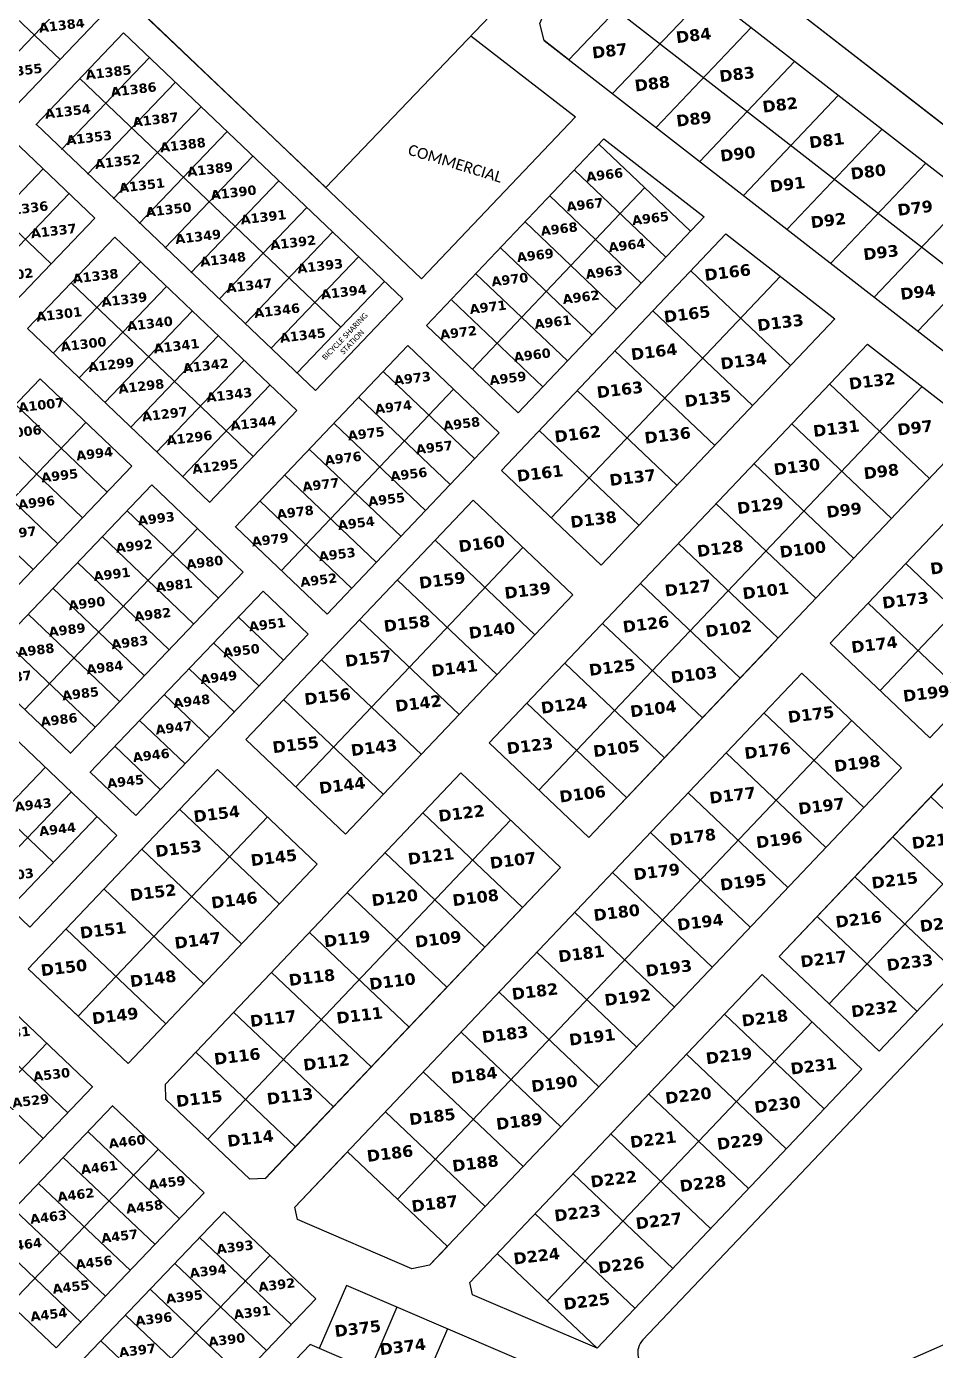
# Model space of a CAD drawing. Header units: millimetres. Extents: x 2359 to 301137, y 976657 to 981112.
# Drawn here: x 299222 to 299552.7, y 979632.8 to 980114.4 of the extents above; entities that cross this region are included whole.
import ezdxf

# ---------------------------------------------------------------- set-up
doc = ezdxf.new("R2010")
doc.units = ezdxf.units.MM
doc.header["$MEASUREMENT"] = 0
doc.layers.add('Annotation - Text_Pen_No__86', color=7, linetype='Continuous', lineweight=20, true_color=0x5555ff)
doc.layers.add('DESIGNNN', color=7, linetype='Continuous')
doc.styles.get("Standard").update_dxf_attribs({"font": 'arial.ttf'})

msp = doc.modelspace()

# ---------------------------------------------------------------- linework, layer by layer
for p, q in [((299101.46118, 980274.60963), (299365.76647, 980022.5996)), ((299168.40395, 980165.18452), (299234.26436, 980102.38787)), ((299208.80466, 980094.56509), (299240.68264, 980127.91803)), ((299218.2025, 980085.58285), (299250.15603, 980119.01483)), ((299225.4316, 980078.67343), (299257.39344, 980112.1141)), ((299257.39344, 980112.1141), (299358.88308, 980015.34567)), ((299234.82944, 980069.69119), (299266.70742, 980103.04413)), ((299241.50177, 980095.48714), (299336.35774, 980005.04379)), ((299244.22728, 980060.70895), (299276.10526, 980094.06189)), ((299199.88342, 980089.57298), (299246.92657, 980044.71823)), ((299253.62512, 980051.72671), (299285.5031, 980085.07965)), ((299225.6101, 980078.86019), (299327.21947, 979981.97759)), ((299183.99175, 980072.94602), (299231.0349, 980028.09128)), ((299263.02295, 980042.74447), (299294.90093, 980076.0974)), ((299430.24226, 980071.66006), (299463.5344, 980039.91664)), ((299272.42079, 980033.76223), (299304.29877, 980067.11516)), ((299196.32597, 980029.40622), (299228.07693, 980062.62625)), ((299281.81863, 980024.77999), (299313.69661, 980058.13292)), ((299421.29385, 980062.22995), (299454.58599, 980030.48653)), ((299205.7346, 980020.43527), (299237.51794, 980053.68918)), ((299324.00353, 980048.60264), (299292.2602, 980015.31059)), ((299412.34544, 980052.79985), (299445.63758, 980021.05642)), ((299215.14323, 980011.46432), (299246.92657, 980044.71823)), ((299333.41216, 980039.6317), (299301.66882, 980006.33965)), ((299403.39703, 980043.36974), (299436.68917, 980011.62631)), ((299222.37234, 980004.5549), (299254.16398, 980037.8175)), ((299254.16398, 980037.8175), (299320.33608, 979974.72367)), ((299394.44862, 980033.93963), (299427.74076, 980002.19621)), ((299342.82078, 980030.66076), (299311.07745, 979997.36871)), ((299231.77017, 979995.57266), (299263.55351, 980028.82657)), ((299385.50021, 980024.50952), (299418.79235, 979992.7661)), ((299238.27231, 980021.19055), (299304.50428, 979958.03963)), ((299241.16801, 979986.59042), (299272.95135, 980019.84433)), ((299352.2294, 980021.68982), (299320.48607, 979988.39777)), ((299376.74939, 980014.89101), (299409.84394, 979983.33599)), ((299250.56585, 979977.60818), (299282.34919, 980010.86209)), ((299367.60339, 980005.64931), (299400.89553, 979973.90588)), ((299222.38064, 980004.56359), (299288.67248, 979941.35559)), ((299259.96369, 979968.62594), (299291.74702, 980001.87985)), ((299360.71999, 979998.39538), (299394.01214, 979966.65195)), ((299269.36152, 979959.6437), (299301.14486, 979992.89761)), ((299164.17534, 979920.5084), (299227.05107, 979986.29331)), ((299227.05107, 979986.29331), (299260.34315, 979954.54996)), ((299351.90678, 979988.83636), (299385.06373, 979957.22185)), ((299278.75936, 979950.66146), (299310.5427, 979983.91537)), ((299218.00099, 979976.96014), (299251.29307, 979945.21679)), ((299342.93584, 979979.42774), (299376.11532, 979947.79174)), ((299180.80228, 979904.61675), (299243.67801, 979970.40166)), ((299209.03005, 979967.55152), (299242.32213, 979935.80816)), ((299333.9649, 979970.01912), (299367.25704, 979938.27569)), ((299200.05911, 979958.1429), (299233.35118, 979926.39954)), ((299324.99395, 979960.61049), (299358.2861, 979928.86707)), ((299197.42922, 979888.72509), (299260.34315, 979954.54996)), ((299191.08817, 979948.73427), (299224.38024, 979916.99092)), ((299204.65833, 979881.81567), (299267.58055, 979947.64923)), ((299267.58055, 979947.64923), (299300.87263, 979915.90587)), ((299316.02301, 979951.20187), (299349.31516, 979919.45845)), ((299258.53048, 979938.31606), (299291.82255, 979906.5727)), ((299307.05207, 979941.79325), (299340.34422, 979910.04982)), ((299221.28527, 979865.92402), (299284.16101, 979931.70893)), ((299249.55953, 979928.90743), (299282.85161, 979897.16408)), ((299298.08113, 979932.38462), (299331.37327, 979900.6412)), ((299240.58859, 979919.49881), (299273.88067, 979887.75545)), ((299237.91222, 979850.03236), (299300.87263, 979915.90587)), ((299231.61765, 979910.09019), (299264.90972, 979878.34683)), ((299245.14132, 979843.12294), (299308.11004, 979909.00514)), ((299308.11004, 979909.00514), (299324.48988, 979893.38727)), ((299222.64671, 979900.68156), (299255.93878, 979868.93821)), ((299299.05996, 979899.67197), (299315.67667, 979883.82826)), ((299172.46447, 979898.78776), (299254.96762, 979820.12259)), ((299213.67576, 979891.27294), (299246.96784, 979859.52958)), ((299290.08902, 979890.26335), (299306.70573, 979874.41963)), ((299156.57281, 979882.1608), (299231.84185, 979810.39321)), ((299204.70482, 979881.86432), (299237.9969, 979850.12096)), ((299281.11808, 979880.85472), (299297.73478, 979865.01101)), ((299272.14713, 979871.4461), (299288.76384, 979855.60239)), ((299140.68114, 979865.53385), (299223.30402, 979786.75451)), ((299263.17619, 979862.03748), (299279.7929, 979846.19376)), ((299254.20525, 979852.62885), (299270.82196, 979836.78514)), ((299196.91125, 979811.47623), (299228.8515, 979844.89431)), ((299245.23431, 979843.22023), (299261.85101, 979827.37652)), ((299206.30909, 979802.49399), (299238.24934, 979835.91207)), ((299215.70693, 979793.51175), (299247.73351, 979827.02017))]:
    msp.add_line(p, q)
at = {"color": 6}
for p, q in [((299587.19843, 979799.77962), (299550.92889, 979834.19648)), ((299573.43169, 979785.27181), (299537.16214, 979819.68867)), ((299559.66494, 979770.76399), (299523.3954, 979805.18085)), ((299545.8982, 979756.25617), (299509.62865, 979790.67303)), ((299532.13145, 979741.74836), (299495.86191, 979776.16522)), ((299525.93642, 979735.21984), (299489.66687, 979769.6367)), ((299512.16967, 979720.71202), (299475.90013, 979755.12888)), ((299498.40293, 979706.20421), (299462.13339, 979740.62107)), ((299484.63618, 979691.69639), (299448.36664, 979726.11325)), ((299470.86944, 979677.18857), (299434.5999, 979711.60543)), ((299457.10269, 979662.68076), (299420.83315, 979697.09762)), ((299443.33595, 979648.17294), (299407.06641, 979682.5898)), ((299429.5692, 979633.66512), (299393.29966, 979668.08198))]:
    msp.add_line(p, q, dxfattribs=at)
msp.add_lwpolyline([(299100.93134, 980274.05519), (299101.46118, 980274.60963), (299409.88062, 980165.85587), (299412.05965, 980160.8567), (299396.0257, 980123.93472), (299330.90426, 980055.84005), (299174.77798, 980203.9807)], close=True)
at = {"layer": 'DESIGNNN', "color": 6}
for p, q in [((299495.86191, 979776.16522), (299673.3277, 979963.18409)), ((299513.99668, 979758.95679), (299693.48391, 979948.10592)), ((299532.13145, 979741.74836), (299710.25274, 979929.45801)), ((299383.34984, 979657.59656), (299489.66687, 979769.6367)), ((299411.43443, 979650.87355), (299507.80165, 979752.42827)), ((299429.5692, 979633.66512), (299525.93642, 979735.21984)), ((299384.27194, 979653.11668), (299383.34984, 979657.59656)), ((299429.5692, 979633.66512), (299384.27194, 979653.11668))]:
    msp.add_line(p, q, dxfattribs=at)
at = {"layer": 'DESIGNNN', "color": 7}
for p, q in [((299446.27828, 979636.7459), (299629.57451, 979829.90907)), ((299732.74525, 979712.72737), (299495.52409, 979608.52411))]:
    msp.add_line(p, q, dxfattribs=at)
at = {"layer": 'DESIGNNN', "color": 1}
msp.add_lwpolyline([(299186.11047, 980193.23764), (299330.90426, 980055.84005)], dxfattribs=at)
at = {"layer": 'DESIGNNN', "color": 7}
msp.add_lwpolyline([(299557.36425, 980077.37363), (299575.29396, 980063.43534), (299581.34982, 980063.7376), (299613.29179, 980094.12974), (299619.39742, 980103.52335), (299621.47018, 980107.15113), (299635.10083, 980128.85344), (299500.45518, 980176.33171), (299443.80767, 980196.30656), (299433.82455, 980173.31807)], close=True, dxfattribs=at)
at = {"layer": 'DESIGNNN', "color": 6}
for points in [[(299419.36175, 980102.32437), (299410.28333, 980109.38179), (299408.71863, 980115.50575), (299426.09322, 980155.51486), (299430.84454, 980156.72884), (299453.94589, 980138.77019)], [(299272.61437, 979729.76105), (299283.62776, 979741.3673), (299319.8973, 979706.95044), (299308.88391, 979695.34419), (299303.229, 979695.19597), (299272.76258, 979724.10613)], [(299320.60741, 979680.45552), (299319.68531, 979684.93539), (299338.85401, 979705.13595), (299375.12355, 979670.71908), (299368.65803, 979663.90552), (299362.22923, 979662.58227)]]:
    msp.add_lwpolyline(points, close=True, dxfattribs=at)
for points in [[(299430.84454, 980156.72884), (299609.45585, 980017.87909)], [(299417.40593, 980135.51031), (299595.32179, 979997.20118)], [(299419.36175, 980102.32437), (299453.94589, 980138.77019)], [(299435.22855, 980089.98976), (299469.81269, 980126.43558)], [(299383.70093, 980111.04725), (299421.67994, 980081.52293)], [(299451.09534, 980077.65515), (299485.67949, 980114.10097)], [(299410.28333, 980109.38179), (299574.87171, 979981.43326)], [(299466.96214, 980065.32054), (299501.54628, 980101.76636)], [(299482.82894, 980052.98593), (299517.41308, 980089.43175)], [(299498.69573, 980040.65132), (299533.27988, 980077.09714)], [(299514.56253, 980028.31671), (299549.14668, 980064.76254)], [(299530.42933, 980015.9821), (299565.01347, 980052.42793)], [(299394.79492, 979952.94911), (299476.42039, 980038.96852)], [(299394.79492, 979952.94911), (299476.42039, 980038.96852)], [(299476.42039, 980038.96852), (299516.08738, 980008.132)], [(299546.29612, 980003.64749), (299580.88027, 980040.09332)], [(299463.62865, 980025.48819), (299499.89819, 979991.07133)], [(299412.92969, 979935.74068), (299496.25389, 980023.55026)], [(299449.8619, 980010.98038), (299486.13144, 979976.56351)], [(299431.06447, 979918.53225), (299516.08738, 980008.132)], [(299514.38, 979890.11061), (299621.76061, 980003.27158)], [(299390.32004, 979853.80288), (299527.98748, 979998.88104)], [(299436.09516, 979996.47256), (299472.3647, 979962.0557)], [(299527.98748, 979998.88104), (299567.65447, 979968.04452)], [(299532.51477, 979872.90218), (299644.34746, 979990.75488)], [(299408.45481, 979836.59445), (299547.82098, 979983.46278)], [(299422.32841, 979981.96474), (299458.59795, 979947.54788)], [(299514.22074, 979984.37323), (299550.49028, 979949.95636)], [(299550.64954, 979855.69374), (299661.4276, 979972.43505)], [(299408.56167, 979967.45693), (299444.83121, 979933.04006)], [(299426.58958, 979819.38602), (299567.65447, 979968.04452)], [(299500.45399, 979969.86541), (299536.72353, 979935.44855)], [(299495.86191, 979776.16522), (299673.3277, 979963.18409)], [(299495.86191, 979776.16522), (299673.3277, 979963.18409)], [(299394.79492, 979952.94911), (299431.06447, 979918.53225)], [(299486.68725, 979955.35759), (299522.95679, 979920.94073)], [(299301.8694, 979855.02135), (299384.46987, 979942.06825)], [(299343.16963, 979898.5448), (299384.46987, 979942.06825)], [(299384.46987, 979942.06825), (299420.73941, 979907.65139)], [(299472.9205, 979940.84978), (299509.19004, 979906.43292)], [(299361.3044, 979881.33637), (299402.60464, 979924.85982)], [(299370.70312, 979927.56043), (299406.97266, 979893.14357)], [(299459.15376, 979926.34196), (299495.4233, 979891.9251)], [(299541.91349, 979919.12624), (299578.18303, 979884.70938)], [(299356.93638, 979913.05261), (299393.20592, 979878.63575)], [(299445.38701, 979911.83414), (299481.65656, 979877.41728)], [(299379.43917, 979864.12794), (299420.73941, 979907.65139)], [(299528.14675, 979904.61842), (299564.41629, 979870.20156)], [(299301.8694, 979855.02135), (299343.16963, 979898.5448)], [(299343.16963, 979898.5448), (299379.43917, 979864.12794)], [(299431.62027, 979897.32633), (299467.88981, 979862.90947)], [(299426.58958, 979819.38602), (299493.17408, 979889.5548)], [(299514.38, 979890.11061), (299550.64954, 979855.69374)], [(299320.00417, 979837.81292), (299361.3044, 979881.33637)], [(299329.40289, 979884.03698), (299365.67243, 979849.62012)], [(299417.85352, 979882.81851), (299454.12307, 979848.40165)], [(299319.68531, 979684.93539), (299504.05494, 979879.22974)], [(299504.05494, 979879.22974), (299540.32448, 979844.81288)], [(299315.63614, 979869.52917), (299351.90568, 979835.1123)], [(299404.08678, 979868.31069), (299440.35632, 979833.89383)], [(299338.13894, 979820.60449), (299379.43917, 979864.12794)], [(299356.98878, 979687.92752), (299522.18971, 979862.02131)], [(299490.2882, 979864.72193), (299526.55774, 979830.30507)], [(299301.8694, 979855.02135), (299338.13894, 979820.60449)], [(299390.32004, 979853.80288), (299426.58958, 979819.38602)], [(299476.52145, 979850.21411), (299512.791, 979815.79725)], [(299222.71062, 979771.6014), (299291.54434, 979844.14049)], [(299222.71062, 979771.6014), (299291.54434, 979844.14049)], [(299272.61437, 979729.76105), (299379.99498, 979842.92202)], [(299291.54434, 979844.14049), (299327.81388, 979809.72362)], [(299368.65803, 979663.90552), (299540.32448, 979844.81288)], [(299379.99498, 979842.92202), (299416.26452, 979808.50515)], [(299462.75471, 979835.70629), (299499.02425, 979801.28943)], [(299240.84539, 979754.39297), (299309.67911, 979826.93206)], [(299277.77759, 979829.63267), (299314.04714, 979795.21581)], [(299366.22823, 979828.4142), (299402.49777, 979793.99734)], [(299287.99579, 979709.65105), (299398.12975, 979825.71358)], [(299448.98796, 979821.19848), (299485.25751, 979786.78162)], [(299264.01085, 979815.12485), (299300.28039, 979780.70799)], [(299352.46149, 979813.90638), (299388.73103, 979779.48952)], [(299258.98016, 979737.18454), (299327.81388, 979809.72362)], [(299308.80445, 979695.26045), (299416.26452, 979808.50515)], [(299308.88391, 979695.34419), (299416.26452, 979808.50515)], [(299435.22122, 979806.69066), (299471.49076, 979772.2738)], [(299250.2441, 979800.61704), (299286.51365, 979766.20018)], [(299338.69474, 979799.39857), (299374.96428, 979764.9817)], [(299421.45447, 979792.18285), (299457.72402, 979757.76598)], [(299236.47736, 979786.10922), (299272.7469, 979751.69236)], [(299324.928, 979784.89075), (299361.19754, 979750.47389)], [(299407.68773, 979777.67503), (299443.95727, 979743.25817)], [(299222.71062, 979771.6014), (299258.98016, 979737.18454)], [(299222.71062, 979771.6014), (299248.09929, 979747.5096)], [(299311.16125, 979770.38293), (299347.43079, 979735.96607)], [(299383.34984, 979657.59656), (299489.66687, 979769.6367)], [(299383.34984, 979657.59656), (299489.66687, 979769.6367)], [(299393.92099, 979763.16721), (299430.19053, 979728.75035)], [(299297.39451, 979755.87512), (299333.66405, 979721.45825)], [(299380.15424, 979748.6594), (299416.42378, 979714.24253)], [(299366.3875, 979734.15158), (299402.65704, 979699.73472)], [(299352.62075, 979719.64376), (299388.89029, 979685.2269)], [(299338.85401, 979705.13595), (299375.12355, 979670.71908)], [(299338.40565, 979656.48806), (299328.5412, 979633.5165)], [(299568.81601, 979557.5452), (299338.40565, 979656.48806)], [(299429.5692, 979633.66512), (299384.27194, 979653.11668)], [(299429.5692, 979633.66512), (299384.27194, 979653.11668)], [(299356.7829, 979648.5965), (299346.91845, 979625.62494)], [(299375.16015, 979640.70494), (299365.2957, 979617.73337)], [(299542.33562, 979541.70886), (299325.18131, 979634.95931)]]:
    msp.add_lwpolyline(points, dxfattribs=at)
at = {"layer": 'DESIGNNN', "color": 7}
for points in [[(299471.48904, 980144.13172), (299575.29396, 980063.43534)], [(299365.76647, 980022.5996), (299421.67994, 980081.52293)], [(299367.60339, 980005.64931), (299431.99336, 980073.50543)], [(299431.99336, 980073.50543), (299468.48699, 980045.13583)], [(299384.24946, 979989.77759), (299446.88833, 980055.78835)], [(299400.89553, 979973.90588), (299468.48699, 980045.13583)], [(299327.21947, 979981.97759), (299358.88308, 980015.34567)], [(299298.0053, 979932.30471), (299360.71999, 979998.39538)], [(299314.68929, 979916.47296), (299377.36607, 979982.52367)], [(299288.57522, 979941.2531), (299320.33608, 979974.72367)], [(299331.37327, 979900.6412), (299394.01214, 979966.65195)], [(299261.85101, 979827.37652), (299324.48988, 979893.38727)], [(299223.30402, 979786.75451), (299254.96762, 979820.12259)], [(299212.38556, 979760.72054), (299246.06846, 979728.75819)], [(299203.43717, 979751.29046), (299237.12008, 979719.32811)], [(299148.55055, 979660.00244), (299229.57624, 979744.79083)], [(299194.48879, 979741.86038), (299228.17169, 979709.89803)], [(299283.62776, 979741.3673), (299319.8973, 979706.95044)], [(299165.23464, 979644.17059), (299246.20447, 979728.90052)], [(299199.4332, 979665.48304), (299253.43414, 979721.99169)], [(299253.32241, 979721.87478), (299286.6906, 979690.21107)], [(299272.76258, 979724.10613), (299303.229, 979695.19597)], [(299244.37403, 979712.44469), (299277.74221, 979680.78099)], [(299216.11729, 979649.65119), (299270.06237, 979706.10138)], [(299235.42564, 979703.01461), (299268.79383, 979671.35091)], [(299226.47726, 979693.58453), (299259.84544, 979661.92082)], [(299232.80138, 979633.81933), (299286.6906, 979690.21107)], [(299217.39627, 979684.28029), (299250.89706, 979652.49074)], [(299222.09226, 979608.13867), (299293.94455, 979683.32765)], [(299293.94455, 979683.32765), (299327.31273, 979651.66394)], [(299362.22923, 979662.58227), (299320.60741, 979680.45552)], [(299208.41473, 979674.88166), (299241.94868, 979643.06066)], [(299284.99617, 979673.89757), (299318.3312, 979642.26532)], [(299199.4332, 979665.48304), (299232.80138, 979633.81933)], [(299238.77636, 979592.30682), (299310.62864, 979667.4958)], [(299276.04778, 979664.46749), (299309.38281, 979632.83524)], [(299267.0994, 979655.03741), (299300.43443, 979623.40516)], [(299255.46045, 979576.47496), (299327.31273, 979651.66394)], [(299258.15101, 979645.60733), (299291.48605, 979613.97508)], [(299016.6659, 979312.11698), (299325.18131, 979634.95931)], [(299249.03687, 979636.33454), (299282.53766, 979604.545)]]:
    msp.add_lwpolyline(points, dxfattribs=at)
msp.add_arc((299451.35602, 979631.92754), 7, 136.5013696, 246.7603377, dxfattribs=at)

# ---------------------------------------------------------------- texts
at = {"layer": 'Annotation - Text_Pen_No__86', "color": 7, "linetype": 'Continuous', "lineweight": 20, "attachment_point": 2, "rotation": 7.0324342}
for s, insert, char_height in [('\\A1;{\\fVerdana|b1|i0|c0|p34;A1384}', (299234.64982, 980116.58553), 3.4335879), ('\\A1;{\\fVerdana|b1|i0|c0|p34;D84}', (299464.42726, 980113.32028), 4.2341379), ('\\A1;{\\fVerdana|b1|i0|c0|p34;D87}', (299433.91048, 980107.71575), 4.2341379), ('\\A1;{\\fVerdana|b1|i0|c0|p34;A1355}', (299219.25685, 980100.01789), 3.4335879), ('\\A1;{\\fVerdana|b1|i0|c0|p34;A1385}', (299251.65269, 980099.4812), 3.4335879), ('\\A1;{\\fVerdana|b1|i0|c0|p34;D83}', (299480.20853, 980099.16644), 4.2341379), ('\\A1;{\\fVerdana|b1|i0|c0|p34;A1386}', (299260.78946, 980093.24016), 3.4335879), ('\\A1;{\\fVerdana|b1|i0|c0|p34;D88}', (299449.40653, 980095.74673), 4.2341379), ('\\A1;{\\fVerdana|b1|i0|c0|p34;D82}', (299495.89475, 980088.05236), 4.2341379), ('\\A1;{\\fVerdana|b1|i0|c0|p34;A1354}', (299236.83927, 980085.27952), 3.4335879), ('\\A1;{\\fVerdana|b1|i0|c0|p34;A1387}', (299268.77973, 980082.28707), 3.4335879), ('\\A1;{\\fVerdana|b1|i0|c0|p34;D89}', (299464.5377, 980082.93586), 4.2341379), ('\\A1;{\\fVerdana|b1|i0|c0|p34;A1353}', (299244.5985, 980075.67106), 3.4335879), ('\\A1;{\\fVerdana|b1|i0|c0|p34;A1388}', (299278.68494, 980073.04952), 3.4335879), ('\\A1;{\\fVerdana|b1|i0|c0|p34;D81}', (299512.85597, 980075.09638), 4.2341379), ('\\A1;{\\fVerdana|b1|i0|c0|p34;A1352}', (299255.02322, 980067.01034), 3.4335879), ('\\A1;{\\fVerdana|b1|i0|c0|p34;D90}', (299480.51621, 980070.22059), 4.2341379), ('\\A1;{\\fVerdana|b1|i0|c0|p34;A1389}', (299288.59594, 980064.20927), 3.4335879), ('\\A1;{\\fVerdana|b1|i0|c0|p34;A966}', (299432.11853, 980062.20192), 3.4335879), ('\\A1;{\\fVerdana|b1|i0|c0|p34;D80}', (299527.97338, 980063.71953), 4.2341379), ('\\A1;{\\fVerdana|b1|i0|c0|p34;A1351}', (299263.83355, 980058.34039), 3.4335879), ('\\A1;{\\fVerdana|b1|i0|c0|p34;D91}', (299498.59966, 980059.13055), 4.2341379), ('\\A1;{\\fVerdana|b1|i0|c0|p34;A1390}', (299297.13929, 980055.73941), 3.4335879), ('\\A1;{\\fVerdana|b1|i0|c0|p34;A1336}', (299221.39414, 980049.95498), 3.4335879), ('\\A1;{\\fVerdana|b1|i0|c0|p34;A1350}', (299273.5116, 980049.53706), 3.4335879), ('\\A1;{\\fVerdana|b1|i0|c0|p34;A967}', (299424.94612, 980051.35842), 3.4335879), ('\\A1;{\\fVerdana|b1|i0|c0|p34;D79}', (299545.00434, 980050.52625), 4.2341379), ('\\A1;{\\fVerdana|b1|i0|c0|p34;A1391}', (299308.01874, 980046.8027), 3.4335879), ('\\A1;{\\fVerdana|b1|i0|c0|p34;A965}', (299448.7709, 980046.3729), 3.4335879), ('\\A1;{\\fVerdana|b1|i0|c0|p34;D92}', (299513.43006, 980046.03288), 4.2341379), ('\\A1;{\\fVerdana|b1|i0|c0|p34;A1337}', (299231.70309, 980041.79444), 3.4335879), ('\\A1;{\\fVerdana|b1|i0|c0|p34;A1349}', (299284.25119, 980039.696), 3.4335879), ('\\A1;{\\fVerdana|b1|i0|c0|p34;A968}', (299415.56598, 980042.51327), 3.4335879), ('\\A1;{\\fVerdana|b1|i0|c0|p34;A1392}', (299318.79831, 980037.53429), 3.4335879), ('\\A1;{\\fVerdana|b1|i0|c0|p34;A964}', (299440.21468, 980036.56225), 3.4335879), ('\\A1;{\\fVerdana|b1|i0|c0|p34;D93}', (299532.56602, 980034.36922), 4.2341379), ('\\A1;{\\fVerdana|b1|i0|c0|p34;A1348}', (299293.30333, 980031.48715), 3.4335879), ('\\A1;{\\fVerdana|b1|i0|c0|p34;A1393}', (299328.63901, 980029.01883), 3.4335879), ('\\A1;{\\fVerdana|b1|i0|c0|p34;A969}', (299406.87536, 980032.91671), 3.4335879), ('\\A1;{\\fVerdana|b1|i0|c0|p34;A1302}', (299215.98324, 980025.59635), 3.4335879), ('\\A1;{\\fVerdana|b1|i0|c0|p34;A1338}', (299246.93515, 980025.33195), 3.4335879), ('\\A1;{\\fVerdana|b1|i0|c0|p34;A970}', (299397.62842, 980024.11711), 3.4335879), ('\\A1;{\\fVerdana|b1|i0|c0|p34;A963}', (299431.91128, 980026.81984), 3.4335879), ('\\A1;{\\fVerdana|b1|i0|c0|p34;D166}', (299476.79484, 980027.11855), 4.2341379), ('\\A1;{\\fVerdana|b1|i0|c0|p34;A1347}', (299302.86224, 980021.93584), 3.4335879), ('\\A1;{\\fVerdana|b1|i0|c0|p34;D94}', (299546.03579, 980019.95265), 4.2341379), ('\\A1;{\\fVerdana|b1|i0|c0|p34;A1339}', (299257.39559, 980016.84606), 3.4335879), ('\\A1;{\\fVerdana|b1|i0|c0|p34;A971}', (299389.70244, 980014.06042), 3.4335879), ('\\A1;{\\fVerdana|b1|i0|c0|p34;A962}', (299423.54502, 980017.70596), 3.4335879), ('\\A1;{\\fVerdana|b1|i0|c0|p34;A1301}', (299233.67834, 980011.46475), 3.4335879), ('\\A1;{\\fVerdana|b1|i0|c0|p34;A1346}', (299312.95813, 980012.81383), 3.4335879), ('\\A1;{\\fVerdana|b1|i0|c0|p34;D165}', (299462.04585, 980011.92077), 4.2341379), ('\\A1;{\\fVerdana|b1|i0|c0|p34;A1340}', (299266.71684, 980008.04971), 3.4335879), ('\\A1;{\\fVerdana|b1|i0|c0|p34;A972}', (299378.94351, 980004.81246), 3.4335879), ('\\A1;{\\fVerdana|b1|i0|c0|p34;A961}', (299413.30104, 980008.63673), 3.4335879), ('\\A1;{\\fVerdana|b1|i0|c0|p34;D133}', (299495.99924, 980008.85051), 4.2341379), ('\\A1;{\\fVerdana|b1|i0|c0|p34;A1300}', (299242.58524, 980000.59868), 3.4335879), ('\\A1;{\\fVerdana|b1|i0|c0|p34;A1341}', (299276.37462, 979999.91689), 3.4335879), ('\\A1;{\\fVerdana|b1|i0|c0|p34;A1345}', (299322.30223, 980003.79913), 3.4335879), ('\\A1;{\\fVerdana|b1|i0|c0|p34;A960}', (299405.78248, 979996.66752), 3.4335879), ('\\A1;{\\fVerdana|b1|i0|c0|p34;D164}', (299450.06231, 979998.25813), 4.2341379), ('\\A1;{\\fVerdana|b1|i0|c0|p34;D134}', (299482.63294, 979994.88085), 4.2341379), ('\\A1;{\\fVerdana|b1|i0|c0|p34;A1299}', (299252.63143, 979993.14765), 3.4335879), ('\\A1;{\\fVerdana|b1|i0|c0|p34;A1342}', (299287.02937, 979992.76763), 3.4335879), ('\\A1;{\\fVerdana|b1|i0|c0|p34;A1298}', (299263.5764, 979985.26865), 3.4335879), ('\\A1;{\\fVerdana|b1|i0|c0|p34;A973}', (299362.18663, 979988.16954), 3.4335879), ('\\A1;{\\fVerdana|b1|i0|c0|p34;D132}', (299529.33609, 979987.55712), 4.2341379), ('\\A1;{\\fVerdana|b1|i0|c0|p34;A1343}', (299295.57666, 979982.14408), 3.4335879), ('\\A1;{\\fVerdana|b1|i0|c0|p34;D163}', (299437.61786, 979984.44197), 4.2341379), ('\\A1;{\\fVerdana|b1|i0|c0|p34;D135}', (299469.57399, 979981.21821), 4.2341379), ('\\A1;{\\fVerdana|b1|i0|c0|p34;A1007}', (299227.20759, 979978.49649), 3.4335879), ('\\A1;{\\fVerdana|b1|i0|c0|p34;A1297}', (299272.12369, 979975.16585), 3.4335879), ('\\A1;{\\fVerdana|b1|i0|c0|p34;A974}', (299355.29887, 979977.74543), 3.4335879), ('\\A1;{\\fVerdana|b1|i0|c0|p34;A1344}', (299304.33247, 979971.83297), 3.4335879), ('\\A1;{\\fVerdana|b1|i0|c0|p34;A958}', (299380.11135, 979971.64576), 3.4335879), ('\\A1;{\\fVerdana|b1|i0|c0|p34;D97}', (299544.97655, 979970.61896), 4.2341379), ('\\A1;{\\fVerdana|b1|i0|c0|p34;A1006}', (299218.96327, 979968.54389), 3.4335879), ('\\A1;{\\fVerdana|b1|i0|c0|p34;A1296}', (299281.08796, 979966.52119), 3.4335879), ('\\A1;{\\fVerdana|b1|i0|c0|p34;A975}', (299345.38348, 979968.07021), 3.4335879), ('\\A1;{\\fVerdana|b1|i0|c0|p34;D162}', (299422.25437, 979968.32312), 4.2341379), ('\\A1;{\\fVerdana|b1|i0|c0|p34;D136}', (299454.97867, 979967.86258), 4.2341379), ('\\A1;{\\fVerdana|b1|i0|c0|p34;D131}', (299516.31801, 979970.33824), 4.2341379), ('\\A1;{\\fVerdana|b1|i0|c0|p34;A957}', (299370.16715, 979963.05852), 3.4335879), ('\\A1;{\\fVerdana|b1|i0|c0|p34;A994}', (299246.58705, 979960.75734), 3.4335879), ('\\A1;{\\fVerdana|b1|i0|c0|p34;A1295}', (299290.46912, 979956.10594), 3.4335879), ('\\A1;{\\fVerdana|b1|i0|c0|p34;A976}', (299337.01063, 979959.10151), 3.4335879), ('\\A1;{\\fVerdana|b1|i0|c0|p34;D130}', (299501.98871, 979956.39468), 4.2341379), ('\\A1;{\\fVerdana|b1|i0|c0|p34;A995}', (299233.8662, 979952.79048), 3.4335879), ('\\A1;{\\fVerdana|b1|i0|c0|p34;A956}', (299360.89922, 979953.29671), 3.4335879), ('\\A1;{\\fVerdana|b1|i0|c0|p34;D161}', (299408.58085, 979954.04644), 4.2341379), ('\\A1;{\\fVerdana|b1|i0|c0|p34;D137}', (299442.22695, 979952.5113), 4.2341379), ('\\A1;{\\fVerdana|b1|i0|c0|p34;D98}', (299532.70767, 979954.71022), 4.2341379), ('\\A1;{\\fVerdana|b1|i0|c0|p34;A977}', (299328.89288, 979949.48525), 3.4335879), ('\\A1;{\\fVerdana|b1|i0|c0|p34;A996}', (299225.47871, 979943.01286), 3.4335879), ('\\A1;{\\fVerdana|b1|i0|c0|p34;A955}', (299352.79925, 979944.12953), 3.4335879), ('\\A1;{\\fVerdana|b1|i0|c0|p34;D129}', (299488.67115, 979942.28703), 4.2341379), ('\\A1;{\\fVerdana|b1|i0|c0|p34;A993}', (299269.03496, 979937.1541), 3.4335879), ('\\A1;{\\fVerdana|b1|i0|c0|p34;A978}', (299319.59119, 979939.47875), 3.4335879), ('\\A1;{\\fVerdana|b1|i0|c0|p34;D138}', (299428.02397, 979937.23801), 4.2341379), ('\\A1;{\\fVerdana|b1|i0|c0|p34;D99}', (299519.17215, 979940.65171), 4.2341379), ('\\A1;{\\fVerdana|b1|i0|c0|p34;A954}', (299341.77169, 979935.48775), 3.4335879), ('\\A1;{\\fVerdana|b1|i0|c0|p34;A997}', (299218.74335, 979931.90192), 3.4335879), ('\\A1;{\\fVerdana|b1|i0|c0|p34;A992}', (299260.97042, 979927.19459), 3.4335879), ('\\A1;{\\fVerdana|b1|i0|c0|p34;A979}', (299310.44442, 979929.49374), 3.4335879), ('\\A1;{\\fVerdana|b1|i0|c0|p34;D160}', (299387.35791, 979928.43146), 4.2341379), ('\\A1;{\\fVerdana|b1|i0|c0|p34;A953}', (299334.82039, 979924.1524), 3.4335879), ('\\A1;{\\fVerdana|b1|i0|c0|p34;D128}', (299474.09021, 979926.677), 4.2341379), ('\\A1;{\\fVerdana|b1|i0|c0|p34;D100}', (299504.14486, 979926.37968), 4.2341379), ('\\A1;{\\fVerdana|b1|i0|c0|p34;A980}', (299286.68235, 979921.24372), 3.4335879), ('\\A1;{\\fVerdana|b1|i0|c0|p34;D172}', (299558.89784, 979920.28433), 4.2341379), ('\\A1;{\\fVerdana|b1|i0|c0|p34;A991}', (299252.91688, 979916.90322), 3.4335879), ('\\A1;{\\fVerdana|b1|i0|c0|p34;A981}', (299275.55888, 979912.89268), 3.4335879), ('\\A1;{\\fVerdana|b1|i0|c0|p34;A952}', (299328.09901, 979914.80473), 3.4335879), ('\\A1;{\\fVerdana|b1|i0|c0|p34;D159}', (299372.97791, 979915.14438), 4.2341379), ('\\A1;{\\fVerdana|b1|i0|c0|p34;D139}', (299404.05727, 979911.43637), 4.2341379), ('\\A1;{\\fVerdana|b1|i0|c0|p34;D127}', (299462.34634, 979912.31476), 4.2341379), ('\\A1;{\\fVerdana|b1|i0|c0|p34;D101}', (299490.64308, 979911.27854), 4.2341379), ('\\A1;{\\fVerdana|b1|i0|c0|p34;D173}', (299541.45865, 979907.87379), 4.2341379), ('\\A1;{\\fVerdana|b1|i0|c0|p34;A990}', (299243.78107, 979906.30982), 3.4335879), ('\\A1;{\\fVerdana|b1|i0|c0|p34;A982}', (299267.73113, 979902.2832), 3.4335879), ('\\A1;{\\fVerdana|b1|i0|c0|p34;A951}', (299309.41886, 979898.64654), 3.4335879), ('\\A1;{\\fVerdana|b1|i0|c0|p34;D158}', (299360.1441, 979899.3853), 4.2341379), ('\\A1;{\\fVerdana|b1|i0|c0|p34;D126}', (299447.08689, 979899.13989), 4.2341379), ('\\A1;{\\fVerdana|b1|i0|c0|p34;A989}', (299236.59149, 979896.70084), 3.4335879), ('\\A1;{\\fVerdana|b1|i0|c0|p34;D140}', (299391.06889, 979896.91328), 4.2341379), ('\\A1;{\\fVerdana|b1|i0|c0|p34;A988}', (299225.25326, 979889.31582), 3.4335879), ('\\A1;{\\fVerdana|b1|i0|c0|p34;A983}', (299259.36646, 979892.12654), 3.4335879), ('\\A1;{\\fVerdana|b1|i0|c0|p34;A950}', (299299.95583, 979889.14163), 3.4335879), ('\\A1;{\\fVerdana|b1|i0|c0|p34;D174}', (299530.19921, 979891.73827), 4.2341379), ('\\A1;{\\fVerdana|b1|i0|c0|p34;D157}', (299346.07335, 979886.71623), 4.2341379), ('\\A1;{\\fVerdana|b1|i0|c0|p34;A987}', (299217.00354, 979879.43885), 3.4335879), ('\\A1;{\\fVerdana|b1|i0|c0|p34;A984}', (299250.31092, 979883.01748), 3.4335879), ('\\A1;{\\fVerdana|b1|i0|c0|p34;A949}', (299291.73076, 979879.42644), 3.4335879), ('\\A1;{\\fVerdana|b1|i0|c0|p34;D141}', (299377.46196, 979883.16271), 4.2341379), ('\\A1;{\\fVerdana|b1|i0|c0|p34;D125}', (299434.79038, 979883.44843), 4.2341379), ('\\A1;{\\fVerdana|b1|i0|c0|p34;D103}', (299464.56863, 979880.78384), 4.2341379), ('\\A1;{\\fVerdana|b1|i0|c0|p34;A985}', (299241.45144, 979873.46983), 3.4335879), ('\\A1;{\\fVerdana|b1|i0|c0|p34;A948}', (299281.92187, 979870.7564), 3.4335879), ('\\A1;{\\fVerdana|b1|i0|c0|p34;D156}', (299331.25716, 979872.82765), 4.2341379), ('\\A1;{\\fVerdana|b1|i0|c0|p34;D142}', (299364.31896, 979870.33915), 4.2341379), ('\\A1;{\\fVerdana|b1|i0|c0|p34;D124}', (299417.31145, 979869.67896), 4.2341379), ('\\A1;{\\fVerdana|b1|i0|c0|p34;D199}', (299549.01435, 979873.97434), 4.2341379), ('\\A1;{\\fVerdana|b1|i0|c0|p34;D104}', (299449.78152, 979868.36365), 4.2341379), ('\\A1;{\\fVerdana|b1|i0|c0|p34;D175}', (299507.11607, 979866.31761), 4.2341379), ('\\A1;{\\fVerdana|b1|i0|c0|p34;A986}', (299233.6517, 979863.99216), 3.4335879), ('\\A1;{\\fVerdana|b1|i0|c0|p34;A947}', (299275.44531, 979861.08321), 3.4335879), ('\\A1;{\\fVerdana|b1|i0|c0|p34;D155}', (299319.67477, 979855.32206), 4.2341379), ('\\A1;{\\fVerdana|b1|i0|c0|p34;D123}', (299404.87918, 979854.91827), 4.2341379), ('\\A1;{\\fVerdana|b1|i0|c0|p34;A946}', (299267.18834, 979851.06032), 3.4335879), ('\\A1;{\\fVerdana|b1|i0|c0|p34;D143}', (299348.19267, 979854.25229), 4.2341379), ('\\A1;{\\fVerdana|b1|i0|c0|p34;D105}', (299436.32545, 979853.89526), 4.2341379), ('\\A1;{\\fVerdana|b1|i0|c0|p34;D176}', (299491.31986, 979853.16453), 4.2341379), ('\\A1;{\\fVerdana|b1|i0|c0|p34;D198}', (299523.9362, 979848.4879), 4.2341379), ('\\A1;{\\fVerdana|b1|i0|c0|p34;A945}', (299257.86276, 979841.55608), 3.4335879), ('\\A1;{\\fVerdana|b1|i0|c0|p34;D144}', (299336.61034, 979840.53958), 4.2341379), ('\\A1;{\\fVerdana|b1|i0|c0|p34;D106}', (299424.03945, 979837.38084), 4.2341379), ('\\A1;{\\fVerdana|b1|i0|c0|p34;D177}', (299478.59508, 979836.94241), 4.2341379), ('\\A1;{\\fVerdana|b1|i0|c0|p34;A943}', (299224.25974, 979833.05982), 3.4335879), ('\\A1;{\\fVerdana|b1|i0|c0|p34;D197}', (299510.9189, 979832.99648), 4.2341379), ('\\A1;{\\fVerdana|b1|i0|c0|p34;D154}', (299290.96222, 979830.16471), 4.2341379), ('\\A1;{\\fVerdana|b1|i0|c0|p34;D122}', (299380.01472, 979830.36588), 4.2341379), ('\\A1;{\\fVerdana|b1|i0|c0|p34;A944}', (299233.10875, 979824.15465), 3.4335879), ('\\A1;{\\fVerdana|b1|i0|c0|p34;D178}', (299464.12003, 979821.76185), 4.2341379), ('\\A1;{\\fVerdana|b1|i0|c0|p34;D153}', (299277.05278, 979817.51563), 4.2341379), ('\\A1;{\\fVerdana|b1|i0|c0|p34;D196}', (299495.5777, 979820.7432), 4.2341379), ('\\A1;{\\fVerdana|b1|i0|c0|p34;D214}', (299552.19656, 979820.48348), 4.2341379), ('\\A1;{\\fVerdana|b1|i0|c0|p34;D145}', (299311.74823, 979814.23622), 4.2341379), ('\\A1;{\\fVerdana|b1|i0|c0|p34;D121}', (299368.89884, 979814.72832), 4.2341379), ('\\A1;{\\fVerdana|b1|i0|c0|p34;D107}', (299398.73621, 979813.26688), 4.2341379), ('\\A1;{\\fVerdana|b1|i0|c0|p34;A903}', (299217.78422, 979807.5059), 3.4335879), ('\\A1;{\\fVerdana|b1|i0|c0|p34;D179}', (299451.01262, 979809.10149), 4.2341379), ('\\A1;{\\fVerdana|b1|i0|c0|p34;D195}', (299482.47035, 979805.31792), 4.2341379), ('\\A1;{\\fVerdana|b1|i0|c0|p34;D215}', (299537.56722, 979806.005), 4.2341379), ('\\A1;{\\fVerdana|b1|i0|c0|p34;D152}', (299267.83192, 979801.58714), 4.2341379), ('\\A1;{\\fVerdana|b1|i0|c0|p34;D146}', (299297.36992, 979798.77623), 4.2341379), ('\\A1;{\\fVerdana|b1|i0|c0|p34;D120}', (299355.73529, 979799.67535), 4.2341379), ('\\A1;{\\fVerdana|b1|i0|c0|p34;D108}', (299385.13388, 979799.67535), 4.2341379), ('\\A1;{\\fVerdana|b1|i0|c0|p34;D180}', (299436.44892, 979794.25829), 4.2341379), ('\\A1;{\\fVerdana|b1|i0|c0|p34;D151}', (299249.62691, 979787.85035), 4.2341379), ('\\A1;{\\fVerdana|b1|i0|c0|p34;D194}', (299466.88715, 979790.76575), 4.2341379), ('\\A1;{\\fVerdana|b1|i0|c0|p34;D216}', (299524.47048, 979791.80494), 4.2341379), ('\\A1;{\\fVerdana|b1|i0|c0|p34;D234}', (299555.12246, 979790.27359), 4.2341379), ('\\A1;{\\fVerdana|b1|i0|c0|p34;D147}', (299284.0518, 979784.15476), 4.2341379), ('\\A1;{\\fVerdana|b1|i0|c0|p34;D119}', (299338.39194, 979784.72331), 4.2341379), ('\\A1;{\\fVerdana|b1|i0|c0|p34;D109}', (299371.53655, 979784.58119), 4.2341379), ('\\A1;{\\fVerdana|b1|i0|c0|p34;D181}', (299423.63279, 979779.26955), 4.2341379), ('\\A1;{\\fVerdana|b1|i0|c0|p34;D150}', (299235.40176, 979774.20509), 4.2341379), ('\\A1;{\\fVerdana|b1|i0|c0|p34;D193}', (299455.3818, 979774.03078), 4.2341379), ('\\A1;{\\fVerdana|b1|i0|c0|p34;D217}', (299511.70589, 979777.37676), 4.2341379), ('\\A1;{\\fVerdana|b1|i0|c0|p34;D233}', (299543.05941, 979776.12915), 4.2341379), ('\\A1;{\\fVerdana|b1|i0|c0|p34;D148}', (299267.83512, 979770.22518), 4.2341379), ('\\A1;{\\fVerdana|b1|i0|c0|p34;D118}', (299325.58929, 979770.65161), 4.2341379), ('\\A1;{\\fVerdana|b1|i0|c0|p34;D110}', (299354.89311, 979769.23023), 4.2341379), ('\\A1;{\\fVerdana|b1|i0|c0|p34;D182}', (299406.713, 979765.57121), 4.2341379), ('\\A1;{\\fVerdana|b1|i0|c0|p34;D192}', (299440.42957, 979763.40233), 4.2341379), ('\\A1;{\\fVerdana|b1|i0|c0|p34;D232}', (299530.15727, 979759.21727), 4.2341379), ('\\A1;{\\fVerdana|b1|i0|c0|p34;D149}', (299254.03673, 979756.72204), 4.2341379), ('\\A1;{\\fVerdana|b1|i0|c0|p34;D117}', (299311.50636, 979755.72708), 4.2341379), ('\\A1;{\\fVerdana|b1|i0|c0|p34;D111}', (299342.94398, 979756.86418), 4.2341379), ('\\A1;{\\fVerdana|b1|i0|c0|p34;D218}', (299490.34108, 979755.89036), 4.2341379), ('\\A1;{\\fVerdana|b1|i0|c0|p34;A531}', (299216.52448, 979749.98337), 3.4335879), ('\\A1;{\\fVerdana|b1|i0|c0|p34;D183}', (299395.86006, 979749.95537), 4.2341379), ('\\A1;{\\fVerdana|b1|i0|c0|p34;D191}', (299427.55073, 979748.94325), 4.2341379), ('\\A1;{\\fVerdana|b1|i0|c0|p34;D116}', (299298.41922, 979741.93965), 4.2341379), ('\\A1;{\\fVerdana|b1|i0|c0|p34;D112}', (299330.85258, 979739.80758), 4.2341379), ('\\A1;{\\fVerdana|b1|i0|c0|p34;D219}', (299477.30026, 979742.16678), 4.2341379), ('\\A1;{\\fVerdana|b1|i0|c0|p34;A530}', (299230.97084, 979734.94426), 3.4335879), ('\\A1;{\\fVerdana|b1|i0|c0|p34;D184}', (299384.62302, 979735.09769), 4.2341379), ('\\A1;{\\fVerdana|b1|i0|c0|p34;D231}', (299508.09884, 979738.42398), 4.2341379), ('\\A1;{\\fVerdana|b1|i0|c0|p34;D190}', (299413.80365, 979732.0261), 4.2341379), ('\\A1;{\\fVerdana|b1|i0|c0|p34;A529}', (299223.33553, 979725.39113), 3.4335879), ('\\A1;{\\fVerdana|b1|i0|c0|p34;D115}', (299284.62083, 979726.58869), 4.2341379), ('\\A1;{\\fVerdana|b1|i0|c0|p34;D113}', (299317.62322, 979727.44152), 4.2341379), ('\\A1;{\\fVerdana|b1|i0|c0|p34;D220}', (299462.52528, 979727.69003), 4.2341379), ('\\A1;{\\fVerdana|b1|i0|c0|p34;D185}', (299369.38225, 979720.01274), 4.2341379), ('\\A1;{\\fVerdana|b1|i0|c0|p34;D230}', (299494.92484, 979724.40949), 4.2341379), ('\\A1;{\\fVerdana|b1|i0|c0|p34;D189}', (299401.01403, 979718.28874), 4.2341379), ('\\A1;{\\fVerdana|b1|i0|c0|p34;A460}', (299258.41985, 979710.56433), 3.4335879), ('\\A1;{\\fVerdana|b1|i0|c0|p34;D114}', (299303.24311, 979712.11108), 4.2341379), ('\\A1;{\\fVerdana|b1|i0|c0|p34;D221}', (299449.73829, 979711.71899), 4.2341379), ('\\A1;{\\fVerdana|b1|i0|c0|p34;D229}', (299481.36018, 979711.02834), 4.2341379), ('\\A1;{\\fVerdana|b1|i0|c0|p34;D186}', (299353.99776, 979706.65175), 4.2341379), ('\\A1;{\\fVerdana|b1|i0|c0|p34;A461}', (299248.30066, 979701.14962), 3.4335879), ('\\A1;{\\fVerdana|b1|i0|c0|p34;D188}', (299385.05438, 979703.0601), 4.2341379), ('\\A1;{\\fVerdana|b1|i0|c0|p34;D222}', (299435.3634, 979697.31847), 4.2341379), ('\\A1;{\\fVerdana|b1|i0|c0|p34;A462}', (299239.7956, 979691.20034), 3.4335879), ('\\A1;{\\fVerdana|b1|i0|c0|p34;A459}', (299272.94762, 979695.63535), 3.4335879), ('\\A1;{\\fVerdana|b1|i0|c0|p34;D228}', (299467.79559, 979695.74793), 4.2341379), ('\\A1;{\\fVerdana|b1|i0|c0|p34;A458}', (299264.7577, 979686.84755), 3.4335879), ('\\A1;{\\fVerdana|b1|i0|c0|p34;D187}', (299370.24498, 979688.40613), 4.2341379), ('\\A1;{\\fVerdana|b1|i0|c0|p34;A463}', (299229.8284, 979683.10802), 3.4335879), ('\\A1;{\\fVerdana|b1|i0|c0|p34;D223}', (299422.18076, 979684.95276), 4.2341379), ('\\A1;{\\fVerdana|b1|i0|c0|p34;D227}', (299451.77979, 979682.12807), 4.2341379), ('\\A1;{\\fVerdana|b1|i0|c0|p34;A464}', (299220.73617, 979673.10339), 3.4335879), ('\\A1;{\\fVerdana|b1|i0|c0|p34;A457}', (299255.70877, 979676.1782), 3.4335879), ('\\A1;{\\fVerdana|b1|i0|c0|p34;A393}', (299297.7008, 979672.19343), 3.4335879), ('\\A1;{\\fVerdana|b1|i0|c0|p34;D224}', (299407.33027, 979669.31628), 4.2341379), ('\\A1;{\\fVerdana|b1|i0|c0|p34;A456}', (299246.39133, 979666.62781), 3.4335879), ('\\A1;{\\fVerdana|b1|i0|c0|p34;A394}', (299287.88441, 979663.48278), 3.4335879), ('\\A1;{\\fVerdana|b1|i0|c0|p34;D226}', (299438.10302, 979666.07065), 4.2341379), ('\\A1;{\\fVerdana|b1|i0|c0|p34;A455}', (299237.98519, 979657.69011), 3.4335879), ('\\A1;{\\fVerdana|b1|i0|c0|p34;A392}', (299312.86498, 979658.43207), 3.4335879), ('\\A1;{\\fVerdana|b1|i0|c0|p34;A395}', (299279.24005, 979654.11336), 3.4335879), ('\\A1;{\\fVerdana|b1|i0|c0|p34;D225}', (299425.53747, 979652.8318), 4.2341379), ('\\A1;{\\fVerdana|b1|i0|c0|p34;A391}', (299303.92766, 979648.40387), 3.4335879), ('\\A1;{\\fVerdana|b1|i0|c0|p34;A454}', (299229.94945, 979647.65344), 3.4335879), ('\\A1;{\\fVerdana|b1|i0|c0|p34;A396}', (299268.14714, 979646.05944), 3.4335879), ('\\A1;{\\fVerdana|b1|i0|c0|p34;D375}', (299342.24722, 979642.95701), 4.2341379), ('\\A1;{\\fVerdana|b1|i0|c0|p34;A390}', (299294.68934, 979638.47148), 3.4335879), ('\\A1;{\\fVerdana|b1|i0|c0|p34;A397}', (299262.17518, 979634.64065), 3.4335879), ('\\A1;{\\fVerdana|b1|i0|c0|p34;D374}', (299358.6197, 979636.3436), 4.2341379)]:
    msp.add_mtext(s, dxfattribs=dict(at, insert=insert, char_height=char_height))
for s, insert, char_height, width in [('\\A1;{\\fVerdana|b1|i0|c0|p34;A1394}', (299337.23127, 980019.57486), 3.4335879, 6.5166685), ('\\A1;{\\fVerdana|b1|i0|c0|p34;A959}', (299396.92585, 979988.19995), 3.4335879, 6.5166685), ('\\A1;{\\fVerdana|b1|i0|c0|p34;D102}', (299477.16141, 979897.51152), 4.2341379, 7.8768046)]:
    msp.add_mtext(s, dxfattribs=dict(at, insert=insert, char_height=char_height, width=width))
at = {"layer": 'DESIGNNN', "color": 7, "attachment_point": 1}
for s, width, gutter_width, insert, char_height, rotation in [('{\\fCalibri|b0|i0|c0|p34;COMMERCIAL}', 144.3532537, 1988.44118, (299361.63431, 980071.71941), 3.9768824, 342.9938762), ('\\pxqc;{\\fCalibri|b0|i0|c0|p34;BICYCLE SHARING\\P STATION}', 72.5961899, 1000, (299312.0167, 979976.20994), 2, 46.2090499)]:
    msp.add_mtext_dynamic_manual_height_columns(s, width=width, gutter_width=gutter_width, heights=[0], dxfattribs=dict(at, insert=insert, char_height=char_height, rotation=rotation))

doc.saveas('drawing.dxf')
